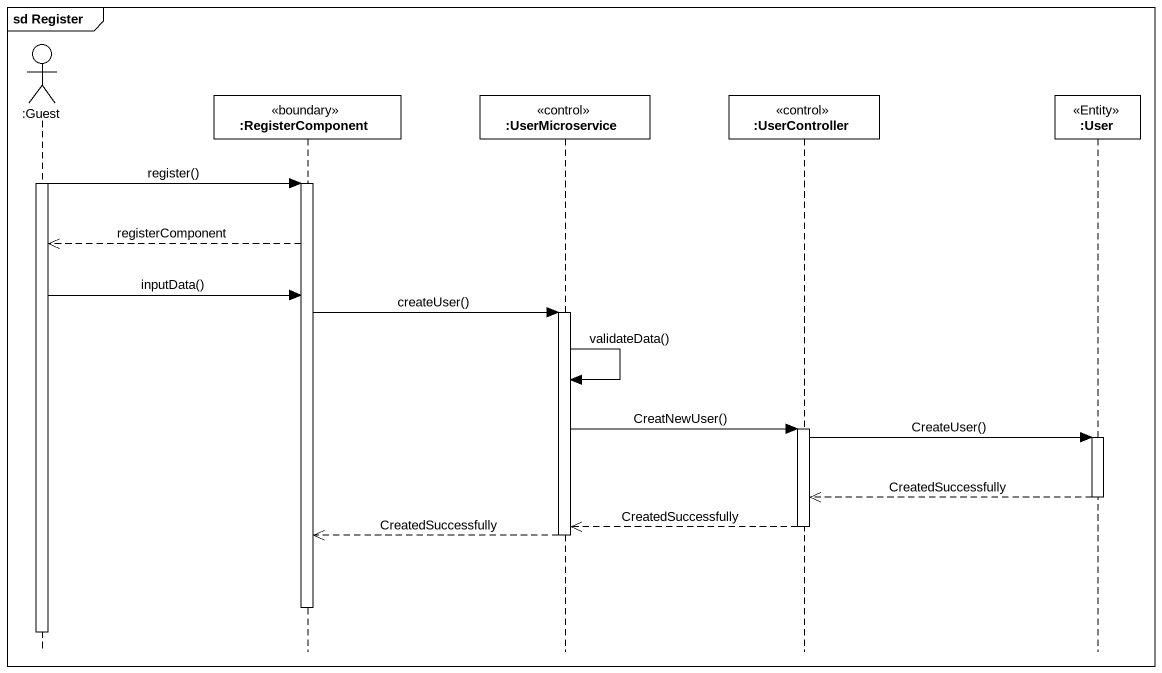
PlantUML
@startuml
mainframe sd Register
hide footbox
actor ":Guest" as Guest
participant ":RegisterComponent" as RegisterComponent <<boundary>>
participant ":UserMicroservice" as UserMicroservice <<control>>
participant ":UserController" as UserController <<control>>
participant ":User" as User <<Entity>>

activate Guest
Guest -> RegisterComponent : register()
activate RegisterComponent
RegisterComponent -->> Guest : registerComponent
Guest -> RegisterComponent : inputData()
RegisterComponent -> UserMicroservice : createUser()
activate UserMicroservice
UserMicroservice -> UserMicroservice : validateData()
UserMicroservice -> UserController : CreatNewUser()
activate UserController
UserController -> User : CreateUser()
activate User
User -->> UserController : CreatedSuccessfully
deactivate User
UserController -->> UserMicroservice : CreatedSuccessfully
deactivate UserController
UserMicroservice -->> RegisterComponent : CreatedSuccessfully
deactivate UserMicroservice
deactivate RegisterComponent
deactivate Guest
@enduml
